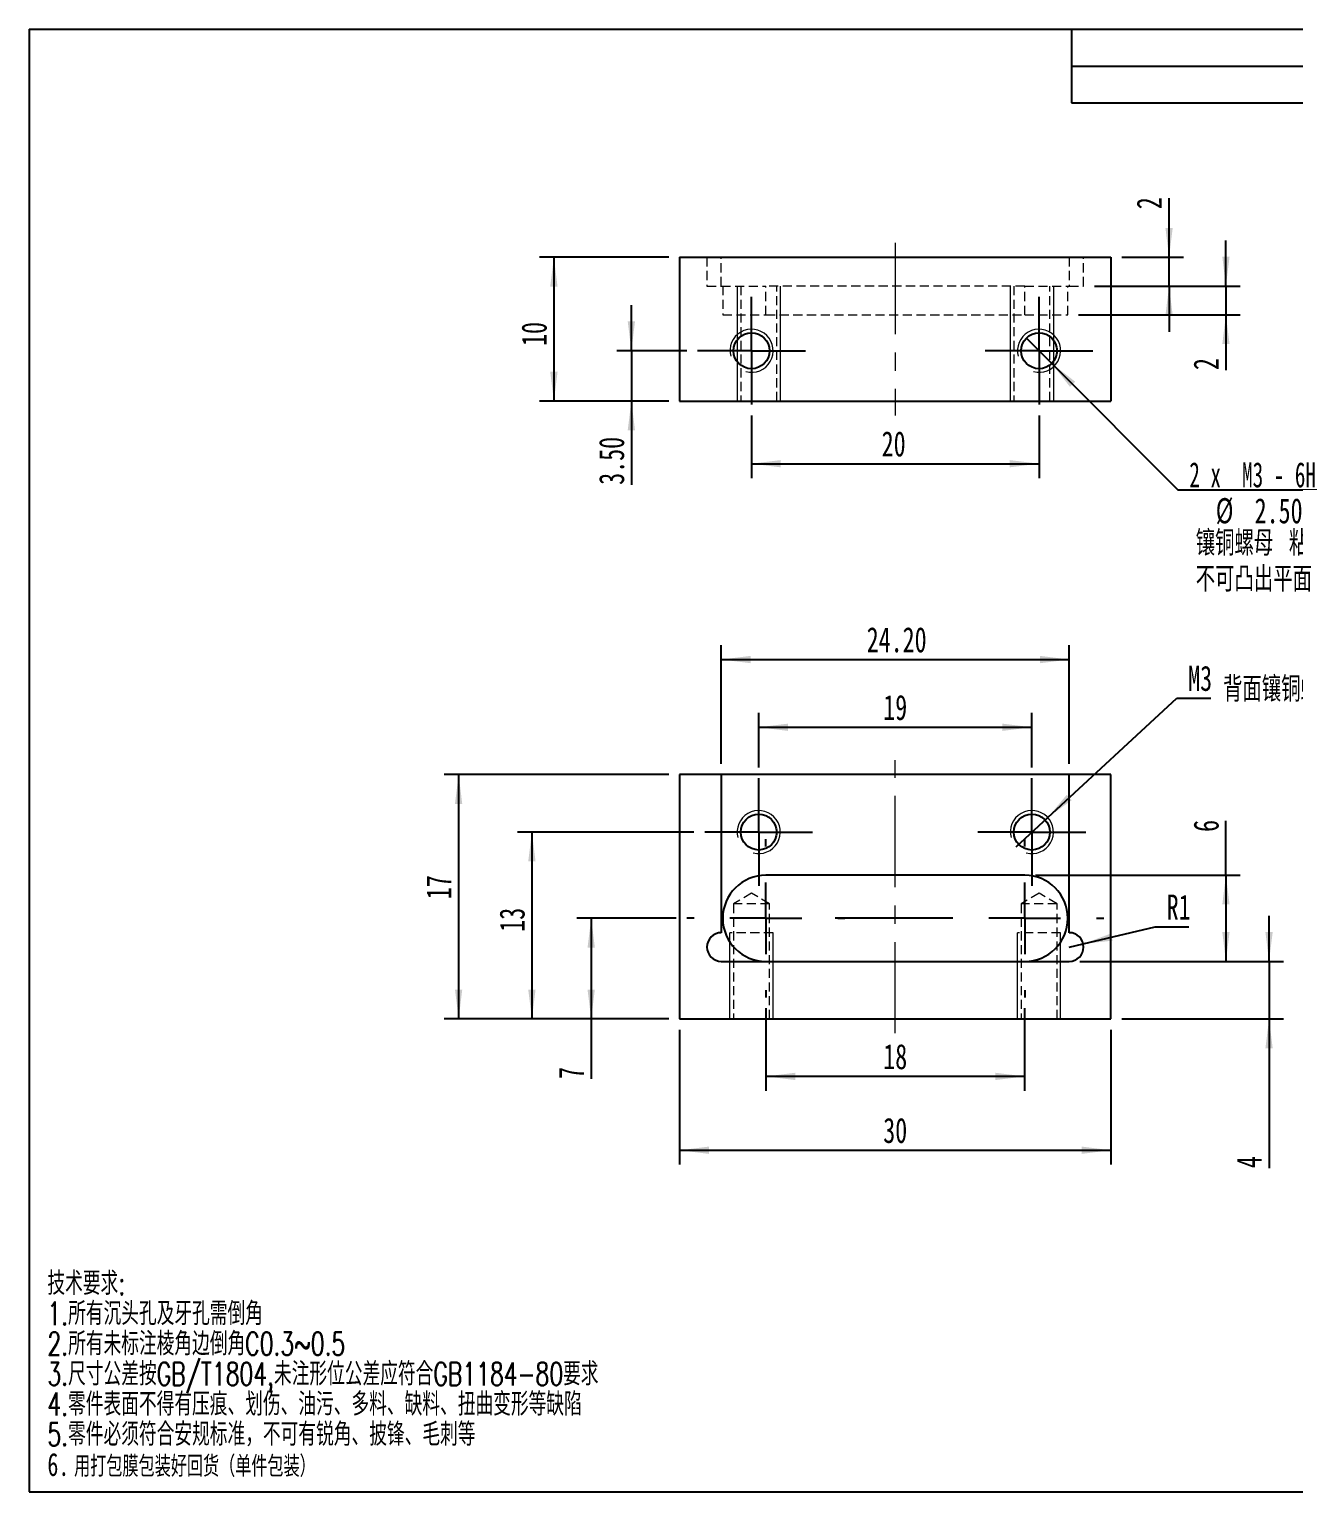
# Model space of a CAD drawing. Header units: millimetres. Extents: x 2 to 292, y 3 to 207.
# Drawn here: x 2.2 to 178.1, y 3.1 to 206.6 of the extents above; entities that cross this region are included whole.
import ezdxf

# ---------------------------------------------------------------- set-up
doc = ezdxf.new("R2010")
doc.units = ezdxf.units.MM
doc.linetypes.add('CENTERX2', pattern=[20.32, 12.7, -2.54, 2.54, -2.54])
doc.linetypes.add('HIDDEN', pattern=[1.905, 1.27, -0.635])
doc.layers.add('图层7', color=7, linetype='Continuous')
doc.layers.add('图框', color=7, linetype='Continuous')
doc.layers.add('粗实线', color=7, linetype='Continuous', lineweight=25)
doc.styles.add('SLDTEXTSTYLE0', font='TXT', dxfattribs={"width": 0.7, "bigfont": 'bigfont'})
doc.styles.add('SLDTEXTSTYLE10', font='TXT', dxfattribs={"width": 0.616667})
doc.styles.add('SLDTEXTSTYLE2', font='TXT', dxfattribs={"width": 0.7})
doc.dimstyles.new('SLDDIMSTYLE0', dxfattribs={"dimtxt": 3.5, "dimasz": 4.08, "dimexe": 0, "dimexo": 0.0625, "dimgap": 0.875, "dimtad": 2, "dimlfac": 0.5, "dimrnd": 1e-09, "dimzin": 12, "dimdsep": 46, "dimtxsty": 'SLDTEXTSTYLE2', "dimsah": 1, "dimcen": 0.09, "dimadec": 0, "dimazin": 3, "dimtfac": 1, "dimtofl": 0, "dimtmove": 0, "dimatfit": 3, "dimfxl": 0, "dimfrac": 2, "dimtolj": 1, "dimtzin": 12, "dimarcsym": 0})
doc.dimstyles.new('SLDDIMSTYLE1', dxfattribs={"dimtxt": 3.5, "dimasz": 4.08, "dimexe": 0, "dimexo": 0.0625, "dimgap": 0.875, "dimtad": 2, "dimlfac": 0.5, "dimrnd": 1e-09, "dimzin": 4, "dimdsep": 46, "dimtxsty": 'SLDTEXTSTYLE2', "dimsah": 1, "dimcen": 0.09, "dimadec": 0, "dimazin": 1, "dimtfac": 1, "dimtmove": 0, "dimatfit": 0, "dimfxl": 0, "dimfrac": 2, "dimtolj": 1, "dimtzin": 12, "dimarcsym": 0})
doc.dimstyles.new('SLDDIMSTYLE2', dxfattribs={"dimtxt": 3.5, "dimasz": 4.08, "dimexe": 0, "dimexo": 0.0625, "dimgap": 0.875, "dimtad": 2, "dimlfac": 0.5, "dimrnd": 1e-09, "dimzin": 12, "dimdsep": 46, "dimtxsty": 'SLDTEXTSTYLE2', "dimsah": 1, "dimcen": 0.09, "dimadec": 0, "dimazin": 3, "dimtfac": 1, "dimtmove": 0, "dimatfit": 0, "dimfxl": 0, "dimfrac": 2, "dimtolj": 1, "dimtzin": 12, "dimarcsym": 0})
doc.dimstyles.new('SLDDIMSTYLE3', dxfattribs={"dimtxt": 3.5, "dimasz": 4.08, "dimexe": 0, "dimexo": 0.0625, "dimgap": 0.875, "dimtad": 0, "dimtih": 1, "dimtoh": 1, "dimdec": 6, "dimlfac": 0.5, "dimrnd": 1e-09, "dimzin": 12, "dimdsep": 46, "dimtxsty": 'SLDTEXTSTYLE2', "dimblk1": 'NONE', "dimsah": 1, "dimcen": 0, "dimadec": 0, "dimazin": 3, "dimtfac": 1, "dimtmove": 0, "dimatfit": 3, "dimldrblk": 'NONE', "dimfxl": 0, "dimfrac": 2, "dimtolj": 1, "dimtzin": 12, "dimarcsym": 0})
doc.dimstyles.new('SLDDIMSTYLE4', dxfattribs={"dimtxt": 3.5, "dimasz": 4.08, "dimexe": 0, "dimexo": 0.0625, "dimgap": 0.875, "dimtad": 2, "dimlfac": 0.5, "dimrnd": 1e-09, "dimzin": 4, "dimdsep": 46, "dimtxsty": 'SLDTEXTSTYLE2', "dimsah": 1, "dimcen": 0.09, "dimadec": 0, "dimazin": 1, "dimtfac": 1, "dimtofl": 0, "dimtmove": 0, "dimatfit": 3, "dimfxl": 0, "dimfrac": 2, "dimtolj": 1, "dimtzin": 12, "dimarcsym": 0})
doc.dimstyles.new('SLDDIMSTYLE5', dxfattribs={"dimtxt": 3.5, "dimasz": 4.08, "dimexe": 0, "dimexo": 0.0625, "dimgap": 0.875, "dimtad": 0, "dimtih": 1, "dimtoh": 1, "dimlfac": 0.5, "dimrnd": 1e-09, "dimzin": 12, "dimdsep": 46, "dimtxsty": 'SLDTEXTSTYLE2', "dimsah": 1, "dimcen": 0, "dimadec": 0, "dimazin": 3, "dimtfac": 1, "dimtofl": 0, "dimtmove": 0, "dimatfit": 3, "dimfxl": 0, "dimfrac": 2, "dimtolj": 1, "dimtzin": 12, "dimarcsym": 0})
doc.dimstyles.new('SLDDIMSTYLE6', dxfattribs={"dimtxt": 3.5, "dimasz": 4.08, "dimexe": 0, "dimexo": 0.0625, "dimgap": 0.875, "dimtad": 0, "dimtih": 1, "dimtoh": 1, "dimlfac": 0.5, "dimrnd": 1e-09, "dimzin": 12, "dimdsep": 46, "dimtxsty": 'SLDTEXTSTYLE2', "dimblk1": 'NONE', "dimsah": 1, "dimcen": 0, "dimadec": 0, "dimazin": 3, "dimtfac": 1, "dimtmove": 0, "dimatfit": 3, "dimldrblk": 'NONE', "dimfxl": 0, "dimfrac": 2, "dimtolj": 1, "dimtzin": 12, "dimarcsym": 0})

# ---------------------------------------------------------------- blocks, each defined once
blk = doc.blocks.new('SW_NOTE_0')
at = {"layer": '图框', "color": 0, "char_height": 3.5, "attachment_point": 1, "style": 'SLDTEXTSTYLE0'}
for s, insert in [('镶铜\\M+19786\\M+195EA \\M+19453胶\\M+19573\\M+189C2\\M+18A8A\\M+1978E', (0, 4.51)), ('\\M+19573\\M+189C2\\M+193CA\\M+18F6F\\M+195BD\\M+196CA', (0, -0.49))]:
    blk.add_mtext(s, dxfattribs=dict(at, insert=insert))
blk = doc.blocks.new('SW_NOTE_4')
at = {"layer": '图层7', "color": 0, "attachment_point": 1}
for s, insert, char_height, style in [('\\M+18B5A术\\M+19776\\M+18B81:', (0, 4.13), 3.2, 'SLDTEXTSTYLE0'), ('1.\\M+18F8A\\M+1974C沉头\\M+18D45\\M+18B79\\M+189E5\\M+18D45\\M+18EF9\\M+1937C\\M+18A70', (0, -0.07), 3.2, 'SLDTEXTSTYLE0'), ('2.\\M+18F8A\\M+1974C\\M+196A2标\\M+1928D棱\\M+18A70边\\M+1937C\\M+18A70C0.3~0.5', (0, -4.27), 3.2, 'SLDTEXTSTYLE0'), ('3.\\M+18EDA\\M+190A1\\M+18CF6\\M+18DB7\\M+188C2GB/T1804,\\M+196A2\\M+1928D\\M+18C60\\M+188CA\\M+18CF6\\M+18DB7应\\M+19584\\M+18D87GB1184-80\\M+19776\\M+18B81', (0, -8.47), 3.2, 'SLDTEXTSTYLE0'), ('4.\\M+197EB\\M+18C8F\\M+1955C\\M+196CA\\M+19573\\M+193BE\\M+1974C压\\M+18DAD\\M+18141划伤\\M+18141\\M+196FB污\\M+18141\\M+191BD\\M+197BF\\M+18141\\M+1E39E\\M+197BF\\M+18141扭\\M+18BC8变\\M+18C60\\M+19399\\M+1E39E\\M+1E89C', (0, -12.67), 3.2, 'SLDTEXTSTYLE0'), ('5.\\M+197EB\\M+18C8F\\M+1954B须\\M+19584\\M+18D87\\M+188C0规标\\M+18F79\\M+18143\\M+19573\\M+189C2\\M+1974C锐\\M+18A70\\M+18141\\M+194E2锋\\M+18141\\M+196D1\\M+18E68\\M+19399', (0, -16.87), 3.2, 'SLDTEXTSTYLE0'), ('6.', (0, -21.07), 3.2, 'SLDTEXTSTYLE2'), ('\\M+19770\\M+191C5\\M+195EF\\M+1968C\\M+195EF\\M+19195\\M+18D44\\M+189F1货\\M+18169单\\M+18C8F\\M+195EF\\M+19195\\M+1816A', (3.72, -21.47), 2.91042, 'SLDTEXTSTYLE0')]:
    blk.add_mtext(s, dxfattribs=dict(at, insert=insert, char_height=char_height, style=style))
blk = doc.blocks.new('_D')
at = {"layer": '图框', "color": 5}
for p, q in [((102.68, 152.84), (102.68, 144.13)), ((142.68, 152.84), (142.68, 144.13)), ((102.68, 146.13), (142.68, 146.13))]:
    blk.add_line(p, q, dxfattribs=at)
for points in [[(102.68, 146.13), (106.76, 145.62), (106.76, 146.63)], [(142.68, 146.13), (138.6, 146.63), (138.6, 145.62)]]:
    blk.add_solid(points, dxfattribs=at)
at = {"layer": '图框', "color": 5, "insert": (120.79, 150.64), "char_height": 3.5, "attachment_point": 1, "style": 'SLDTEXTSTYLE2'}
blk.add_mtext('20', dxfattribs=at)
blk = doc.blocks.new('_D_1')
at = {"layer": '图框', "color": 5}
for p, q in [((91.18, 174.84), (73.19, 174.84)), ((75.19, 174.84), (75.19, 154.84)), ((91.18, 154.84), (73.19, 154.84))]:
    blk.add_line(p, q, dxfattribs=at)
for points in [[(75.19, 174.84), (74.68, 170.76), (75.7, 170.76)], [(75.19, 154.84), (75.7, 158.92), (74.68, 158.92)]]:
    blk.add_solid(points, dxfattribs=at)
at = {"layer": '图框', "color": 5, "insert": (70.68, 162.51), "char_height": 3.5, "attachment_point": 1, "rotation": 90, "style": 'SLDTEXTSTYLE2'}
blk.add_mtext('10', dxfattribs=at)
blk = doc.blocks.new('_D_2')
at = {"layer": '图框', "color": 5}
for p, q in [((85.97, 161.84), (85.97, 168.19)), ((93.68, 161.84), (83.97, 161.84)), ((85.97, 161.84), (85.97, 154.84)), ((91.18, 154.84), (83.97, 154.84)), ((85.97, 154.84), (85.97, 143.19))]:
    blk.add_line(p, q, dxfattribs=at)
for points in [[(85.97, 161.84), (86.48, 165.92), (85.46, 165.92)], [(85.97, 154.84), (85.46, 150.76), (86.48, 150.76)]]:
    blk.add_solid(points, dxfattribs=at)
at = {"layer": '图框', "color": 5, "insert": (81.46, 143.19), "char_height": 3.5, "attachment_point": 1, "rotation": 90, "style": 'SLDTEXTSTYLE2'}
blk.add_mtext('3.50', dxfattribs=at)
blk = doc.blocks.new('_D_3')
at = {"layer": '图框', "color": 5}
for p, q in [((160.77, 174.84), (160.77, 183.06)), ((154.18, 174.84), (162.77, 174.84)), ((160.77, 170.84), (160.77, 174.84)), ((150.38, 170.84), (162.77, 170.84)), ((160.77, 170.84), (160.77, 164.49))]:
    blk.add_line(p, q, dxfattribs=at)
for points in [[(160.77, 174.84), (161.28, 178.92), (160.27, 178.92)], [(160.77, 170.84), (160.27, 166.76), (161.28, 166.76)]]:
    blk.add_solid(points, dxfattribs=at)
at = {"layer": '图框', "color": 5, "insert": (156.26, 181.53), "char_height": 3.5, "attachment_point": 1, "rotation": 90, "style": 'SLDTEXTSTYLE2'}
blk.add_mtext('2', dxfattribs=at)
blk = doc.blocks.new('_D_4')
at = {"layer": '图框', "color": 5}
for p, q in [((168.68, 170.84), (168.68, 177.19)), ((150.38, 170.84), (170.68, 170.84)), ((168.68, 170.84), (168.68, 166.84)), ((148.18, 166.84), (170.68, 166.84)), ((168.68, 166.84), (168.68, 159.16))]:
    blk.add_line(p, q, dxfattribs=at)
for points in [[(168.68, 170.84), (169.19, 174.92), (168.18, 174.92)], [(168.68, 166.84), (168.18, 162.76), (169.19, 162.76)]]:
    blk.add_solid(points, dxfattribs=at)
at = {"layer": '图框', "color": 5, "insert": (164.17, 159.16), "char_height": 3.5, "attachment_point": 1, "rotation": 90, "style": 'SLDTEXTSTYLE2'}
blk.add_mtext('2', dxfattribs=at)
blk = doc.blocks.new('SW_SYMBOL_HOLE_DEPTH')
at = {"layer": '图框', "color": 0}
for p, q in [((0, 875), (800, 875)), ((100, 555), (400, 75)), ((400, 875), (400, 75)), ((700, 555), (400, 75))]:
    blk.add_line(p, q, dxfattribs=at)
blk = doc.blocks.new('_D_5')
at = {"layer": '图框', "color": 5}
for p, q in [((140.92, 163.61), (144.45, 160.07)), ((144.45, 160.07), (162, 142.51)), ((162, 142.51), (191.2, 142.51))]:
    blk.add_line(p, q, dxfattribs=at)
blk.add_solid([(144.45, 160.07), (146.98, 156.83), (147.7, 157.55)], dxfattribs=at)
at = {"layer": '图框', "color": 5, "xscale": 0.004511737089201878, "yscale": 0.004511737089201878, "zscale": 0.004511737089201878}
for p in [(184.24, 142.35), (180.57, 137.34)]:
    blk.add_blockref('SW_SYMBOL_HOLE_DEPTH', p, dxfattribs=at)
at = {"layer": '图框', "color": 5, "char_height": 3.5, "attachment_point": 1}
for s, insert, style in [('2 x  M3 - 6H', (163.59, 146.34), 'SLDTEXTSTYLE10'), ('6', (189.45, 146.34), 'SLDTEXTSTYLE2'), ('%%c', (167.26, 141.34), 'SLDTEXTSTYLE2'), ('2.50', (172.68, 141.33), 'SLDTEXTSTYLE2'), ('8', (185.78, 141.33), 'SLDTEXTSTYLE2')]:
    blk.add_mtext(s, dxfattribs=dict(at, insert=insert, style=style))
blk = doc.blocks.new('_NONE')
blk = doc.blocks.new('SW_CENTERMARKSYMBOL_0')
at = {"layer": '图框', "color": 0}
for p, q in [((0, 5), (0, 7.5)), ((0, 0), (0, 5)), ((-5, 0), (-7.5, 0)), ((0, 0), (-5, 0)), ((0, 0), (0, -5)), ((0, 0), (5, 0)), ((5, 0), (7.5, 0)), ((0, -5), (0, -7.5))]:
    blk.add_line(p, q, dxfattribs=at)
blk = doc.blocks.new('SW_CENTERMARKSYMBOL_1')
at = {"layer": '图框', "color": 0}
for p, q in [((0, 5), (0, 7.5)), ((0, 0), (0, 5)), ((-5, 0), (-7.5, 0)), ((0, 0), (-5, 0)), ((0, 0), (0, -5)), ((0, 0), (5, 0)), ((5, 0), (7.5, 0)), ((0, -5), (0, -7.5))]:
    blk.add_line(p, q, dxfattribs=at)
blk = doc.blocks.new('_D_6')
at = {"layer": '图框', "color": 5}
for p, q in [((92.68, 67.38), (92.68, 48.61)), ((152.68, 67.38), (152.68, 48.61)), ((92.68, 50.61), (152.68, 50.61))]:
    blk.add_line(p, q, dxfattribs=at)
for points in [[(92.68, 50.61), (96.76, 50.1), (96.76, 51.12)], [(152.68, 50.61), (148.6, 51.12), (148.6, 50.1)]]:
    blk.add_solid(points, dxfattribs=at)
at = {"layer": '图框', "color": 5, "insert": (121.01, 55.12), "char_height": 3.5, "attachment_point": 1, "style": 'SLDTEXTSTYLE2'}
blk.add_mtext('30', dxfattribs=at)
blk = doc.blocks.new('_D_7')
at = {"layer": '图框', "color": 5}
for p, q in [((91.18, 102.88), (59.94, 102.88)), ((61.94, 102.88), (61.94, 68.88)), ((91.18, 68.88), (59.94, 68.88))]:
    blk.add_line(p, q, dxfattribs=at)
for points in [[(61.94, 102.88), (61.43, 98.8), (62.44, 98.8)], [(61.94, 68.88), (62.44, 72.96), (61.43, 72.96)]]:
    blk.add_solid(points, dxfattribs=at)
at = {"layer": '图框', "color": 5, "insert": (57.43, 85.54), "char_height": 3.5, "attachment_point": 1, "rotation": 90, "style": 'SLDTEXTSTYLE2'}
blk.add_mtext('17', dxfattribs=at)
blk = doc.blocks.new('_D_8')
at = {"layer": '图框', "color": 5}
for p, q in [((92.18, 82.88), (78.38, 82.88)), ((80.38, 82.88), (80.38, 68.88)), ((91.18, 68.88), (78.38, 68.88)), ((80.38, 68.88), (80.38, 60.53))]:
    blk.add_line(p, q, dxfattribs=at)
for points in [[(80.38, 82.88), (79.87, 78.8), (80.89, 78.8)], [(80.38, 68.88), (80.89, 72.96), (79.87, 72.96)]]:
    blk.add_solid(points, dxfattribs=at)
at = {"layer": '图框', "color": 5, "insert": (75.87, 60.53), "char_height": 3.5, "attachment_point": 1, "rotation": 90, "style": 'SLDTEXTSTYLE2'}
blk.add_mtext('7', dxfattribs=at)
blk = doc.blocks.new('_D_9')
at = {"layer": '图框', "color": 5}
for p, q in [((94.68, 94.88), (70.13, 94.88)), ((72.13, 94.88), (72.13, 68.88)), ((91.18, 68.88), (70.13, 68.88))]:
    blk.add_line(p, q, dxfattribs=at)
for points in [[(72.13, 94.88), (71.62, 90.8), (72.64, 90.8)], [(72.13, 68.88), (72.64, 72.96), (71.62, 72.96)]]:
    blk.add_solid(points, dxfattribs=at)
at = {"layer": '图框', "color": 5, "insert": (67.62, 81.01), "char_height": 3.5, "attachment_point": 1, "rotation": 90, "style": 'SLDTEXTSTYLE2'}
blk.add_mtext('13', dxfattribs=at)
blk = doc.blocks.new('_D_10')
at = {"layer": '图框', "color": 5}
for p, q in [((98.48, 104.38), (98.48, 120.88)), ((146.88, 104.38), (146.88, 120.88)), ((98.48, 118.88), (146.88, 118.88))]:
    blk.add_line(p, q, dxfattribs=at)
for points in [[(98.48, 118.88), (102.56, 118.37), (102.56, 119.39)], [(146.88, 118.88), (142.8, 119.39), (142.8, 118.37)]]:
    blk.add_solid(points, dxfattribs=at)
at = {"layer": '图框', "color": 5, "insert": (118.71, 123.39), "char_height": 3.5, "attachment_point": 1, "style": 'SLDTEXTSTYLE2'}
blk.add_mtext('24.20', dxfattribs=at)
blk = doc.blocks.new('_D_11')
at = {"layer": '图框', "color": 5}
for p, q in [((103.68, 103.88), (103.68, 111.46)), ((141.68, 103.88), (141.68, 111.46)), ((103.68, 109.46), (141.68, 109.46))]:
    blk.add_line(p, q, dxfattribs=at)
for points in [[(103.68, 109.46), (107.76, 108.95), (107.76, 109.96)], [(141.68, 109.46), (137.6, 109.96), (137.6, 108.95)]]:
    blk.add_solid(points, dxfattribs=at)
at = {"layer": '图框', "color": 5, "insert": (121.01, 113.97), "char_height": 3.5, "attachment_point": 1, "style": 'SLDTEXTSTYLE2'}
blk.add_mtext('19', dxfattribs=at)
blk = doc.blocks.new('_D_12')
at = {"layer": '图框', "color": 5}
for p, q in [((168.68, 88.88), (168.68, 96.43)), ((142.18, 88.88), (170.68, 88.88)), ((168.68, 88.88), (168.68, 76.88)), ((148.38, 76.88), (170.68, 76.88))]:
    blk.add_line(p, q, dxfattribs=at)
for points in [[(168.68, 88.88), (168.18, 84.8), (169.19, 84.8)], [(168.68, 76.88), (169.19, 80.96), (168.18, 80.96)]]:
    blk.add_solid(points, dxfattribs=at)
at = {"layer": '图框', "color": 5, "insert": (164.17, 94.9), "char_height": 3.5, "attachment_point": 1, "rotation": 90, "style": 'SLDTEXTSTYLE2'}
blk.add_mtext('6', dxfattribs=at)
blk = doc.blocks.new('_D_13')
at = {"layer": '图框', "color": 5}
for p, q in [((174.68, 76.88), (174.68, 83.23)), ((148.38, 76.88), (176.68, 76.88)), ((174.68, 76.88), (174.68, 68.88)), ((154.18, 68.88), (176.68, 68.88)), ((174.68, 68.88), (174.68, 48.11))]:
    blk.add_line(p, q, dxfattribs=at)
for points in [[(174.68, 76.88), (175.19, 80.96), (174.18, 80.96)], [(174.68, 68.88), (174.18, 64.8), (175.19, 64.8)]]:
    blk.add_solid(points, dxfattribs=at)
at = {"layer": '图框', "color": 5, "insert": (170.17, 48.11), "char_height": 3.5, "attachment_point": 1, "rotation": 90, "style": 'SLDTEXTSTYLE2'}
blk.add_mtext('4', dxfattribs=at)
blk = doc.blocks.new('_D_14')
at = {"layer": '图框', "color": 5}
for p, q in [((148.83, 79.33), (158.85, 81.67)), ((158.85, 81.67), (163.51, 81.67)), ((146.88, 78.88), (148.83, 79.33))]:
    blk.add_line(p, q, dxfattribs=at)
blk.add_solid([(148.83, 79.33), (152.92, 79.77), (152.69, 80.76)], dxfattribs=at)
at = {"layer": '图框', "color": 5, "insert": (160.44, 86.19), "char_height": 3.5, "attachment_point": 1, "style": 'SLDTEXTSTYLE2'}
blk.add_mtext('R1', dxfattribs=at)
blk = doc.blocks.new('_D_15')
at = {"layer": '图框', "color": 5}
for p, q in [((104.68, 70.38), (104.68, 58.88)), ((140.68, 70.38), (140.68, 58.88)), ((140.68, 60.88), (104.68, 60.88))]:
    blk.add_line(p, q, dxfattribs=at)
for points in [[(104.68, 60.88), (108.76, 60.37), (108.76, 61.39)], [(140.68, 60.88), (136.6, 61.39), (136.6, 60.37)]]:
    blk.add_solid(points, dxfattribs=at)
at = {"layer": '图框', "color": 5, "insert": (121.01, 65.39), "char_height": 3.5, "attachment_point": 1, "style": 'SLDTEXTSTYLE2'}
blk.add_mtext('18', dxfattribs=at)
blk = doc.blocks.new('_D_16')
at = {"layer": '图框', "color": 5}
for p, q in [((143.89, 96.91), (161.85, 113.51)), ((161.85, 113.51), (166.6, 113.51)), ((139.48, 92.84), (143.89, 96.91))]:
    blk.add_line(p, q, dxfattribs=at)
blk.add_solid([(143.89, 96.91), (147.23, 99.31), (146.54, 100.06)], dxfattribs=at)
at = {"layer": '图框', "color": 5, "insert": (163.43, 118.02), "char_height": 3.5, "attachment_point": 1, "style": 'SLDTEXTSTYLE2'}
blk.add_mtext('M3', dxfattribs=at)
blk = doc.blocks.new('SW_CENTERMARKSYMBOL_2')
at = {"layer": '图框', "color": 0}
for p, q in [((0, 5), (0, 7.5)), ((0, 0), (0, 5)), ((-5, 0), (-7.5, 0)), ((0, 0), (-5, 0)), ((0, 0), (0, -5)), ((0, 0), (5, 0)), ((5, 0), (7.5, 0)), ((0, -5), (0, -7.5))]:
    blk.add_line(p, q, dxfattribs=at)
blk = doc.blocks.new('SW_CENTERMARKSYMBOL_3')
at = {"layer": '图框', "color": 0}
for p, q in [((0, 5), (0, 7.5)), ((0, 0), (0, 5)), ((-5, 0), (-7.5, 0)), ((0, 0), (-5, 0)), ((0, 0), (0, -5)), ((0, 0), (5, 0)), ((5, 0), (7.5, 0)), ((0, -5), (0, -7.5))]:
    blk.add_line(p, q, dxfattribs=at)
blk = doc.blocks.new('SW_CENTERMARKSYMBOL_4')
at = {"layer": '图框', "color": 0}
for p, q in [((0, 10), (0, 11)), ((0, 0), (0, 5)), ((-10, 0), (-11, 0)), ((0, 0), (-5, 0)), ((0, 0), (0, -5)), ((0, 0), (5, 0)), ((10, 0), (11, 0)), ((0, -10), (0, -11))]:
    blk.add_line(p, q, dxfattribs=at)
blk = doc.blocks.new('SW_CENTERMARKSYMBOL_5')
at = {"layer": '图框', "color": 0}
for p, q in [((0, 10), (0, 11)), ((0, 0), (0, 5)), ((-10, 0), (-26.35, 0)), ((0, 0), (-5, 0)), ((0, 0), (0, -5)), ((0, 0), (5, 0)), ((10, 0), (11, 0)), ((0, -10), (0, -11))]:
    blk.add_line(p, q, dxfattribs=at)

msp = doc.modelspace()

# ---------------------------------------------------------------- linework, layer by layer
at = {"color": 7, "linetype": 'Continuous', "lineweight": 25}
for p, q in [((92.6843259, 174.8417487), (92.6843259, 154.8417487)), ((92.6843259, 174.8417487), (152.6843259, 174.8417487)), ((152.6843259, 174.8417487), (152.6843259, 154.8417487)), ((92.6843259, 154.8417487), (152.6843259, 154.8417487)), ((92.6843259, 102.8775904), (92.6843259, 68.8775904)), ((98.4843259, 102.8775904), (92.6843259, 102.8775904)), ((98.4843259, 102.8775904), (98.4843259, 80.8775904)), ((146.8843259, 102.8775904), (98.4843259, 102.8775904)), ((152.6843259, 102.8775904), (146.8843259, 102.8775904)), ((146.8843259, 80.8775904), (146.8843259, 102.8775904)), ((152.6843259, 68.8775904), (152.6843259, 102.8775904)), ((140.6843259, 88.8775904), (104.6843259, 88.8775904)), ((98.4843259, 76.8775904), (146.8843259, 76.8775904)), ((92.6843259, 68.8775904), (152.6843259, 68.8775904))]:
    msp.add_line(p, q, dxfattribs=at)
at = {"color": 7, "linetype": 'HIDDEN', "lineweight": 18}
for p, q in [((96.4843259, 174.8417487), (96.4843259, 170.8417487)), ((98.4843259, 170.8417487), (98.4843259, 174.8417487)), ((146.8843259, 174.8417487), (146.8843259, 170.8417487)), ((148.8843259, 170.8417487), (148.8843259, 174.8417487)), ((96.4843259, 170.8417487), (98.4843259, 170.8417487)), ((98.4843259, 170.8417487), (104.6843259, 170.8417487)), ((98.6843259, 170.8417487), (98.6843259, 166.8417487)), ((101.1843259, 170.8417487), (101.1843259, 154.8417487)), ((104.6843259, 166.8417487), (104.6843259, 170.8417487)), ((140.6843259, 170.8417487), (104.6843259, 170.8417487)), ((106.1843259, 154.8417487), (106.1843259, 170.8417487)), ((139.1843259, 170.8417487), (139.1843259, 154.8417487)), ((140.6843259, 170.8417487), (146.8843259, 170.8417487)), ((140.6843259, 166.8417487), (140.6843259, 170.8417487)), ((144.1843259, 154.8417487), (144.1843259, 170.8417487)), ((146.6843259, 166.8417487), (146.6843259, 170.8417487)), ((146.8843259, 170.8417487), (148.8843259, 170.8417487)), ((98.6843259, 166.8417487), (104.6843259, 166.8417487)), ((104.6843259, 166.8417487), (140.6843259, 166.8417487)), ((140.6843259, 166.8417487), (146.6843259, 166.8417487)), ((102.6843259, 86.3797419), (100.1843259, 84.8775904)), ((105.1843259, 84.8775904), (102.6843259, 86.3797419)), ((142.6843259, 86.3797419), (140.1843259, 84.8775904)), ((145.1843259, 84.8775904), (142.6843259, 86.3797419)), ((105.1843259, 84.8775904), (100.1843259, 84.8775904)), ((100.1843259, 84.8775904), (100.1843259, 68.8775904)), ((105.1843259, 68.8775904), (105.1843259, 84.8775904)), ((145.1843259, 84.8775904), (140.1843259, 84.8775904)), ((140.1843259, 84.8775904), (140.1843259, 68.8775904)), ((145.1843259, 68.8775904), (145.1843259, 84.8775904)), ((105.6843259, 80.8775904), (99.6843259, 80.8775904)), ((145.6843259, 80.8775904), (139.6843259, 80.8775904))]:
    msp.add_line(p, q, dxfattribs=at)
at = {"color": 7, "linetype": 'Continuous', "lineweight": 18}
for p, q in [((100.6843259, 170.8417487), (100.6843259, 154.8417487)), ((106.6843259, 170.8417487), (106.6843259, 154.8417487)), ((138.6843259, 170.8417487), (138.6843259, 154.8417487)), ((144.6843259, 170.8417487), (144.6843259, 154.8417487)), ((99.6843259, 68.8775904), (99.6843259, 80.8775904)), ((105.6843259, 68.8775904), (105.6843259, 80.8775904)), ((139.6843259, 68.8775904), (139.6843259, 80.8775904)), ((145.6843259, 68.8775904), (145.6843259, 80.8775904))]:
    msp.add_line(p, q, dxfattribs=at)
at = {"color": 7, "linetype": 'Continuous', "lineweight": 25}
for centre in [(102.6843259, 161.8417487), (142.6843259, 161.8417487), (103.6843259, 94.8775904), (141.6843259, 94.8775904)]:
    msp.add_circle(centre, 2.5, dxfattribs=at)
at = {"color": 7, "linetype": 'Continuous', "lineweight": 18}
for centre in [(102.6843259, 161.8417487), (142.6843259, 161.8417487), (103.6843259, 94.8775904), (141.6843259, 94.8775904)]:
    msp.add_arc(centre, 3, 255, 195, dxfattribs=at)
at = {"color": 7, "linetype": 'Continuous', "lineweight": 25}
for centre, radius, start, end in [((104.6843259, 82.8775904), 6, 90, 270), ((140.6843259, 82.8775904), 6, 270, 90), ((98.4843259, 78.8775904), 2, 90, 270), ((146.8843259, 78.8775904), 2, 270, 90)]:
    msp.add_arc(centre, radius, start, end, dxfattribs=at)
at = {"layer": '图层7', "color": 5}
for p, q in [((147.2033543, 206.5709215), (147.2033543, 196.3543354)), ((147.2033543, 201.4420828), (292.2033553, 201.4420828)), ((147.2033543, 196.3543354), (292.2033553, 196.3543354))]:
    msp.add_line(p, q, dxfattribs=at)
at = {"layer": '图框', "color": 5, "linetype": 'CENTERX2', "lineweight": 18}
for p, q in [((122.6843259, 176.8417487), (122.6843259, 152.8417487)), ((122.6843259, 66.8775904), (122.6843259, 104.8775904))]:
    msp.add_line(p, q, dxfattribs=at)
at = {"layer": '粗实线', "color": 5}
for p, q in [((2.2033534, 206.5709215), (2.2033534, 3.0959698)), ((2.2033534, 206.5709215), (292.2033553, 206.5709215)), ((2.2033534, 3.0959698), (292.2033553, 3.0959698))]:
    msp.add_line(p, q, dxfattribs=at)

# ---------------------------------------------------------------- block references
at = {"layer": '图层7', "color": 5}
msp.add_blockref('SW_NOTE_4', (4.7282081, 29.5618195), dxfattribs=at)
at = {"layer": '图框', "color": 5}
for name, p in [('SW_CENTERMARKSYMBOL_0', (102.6843259, 161.8417487)), ('SW_CENTERMARKSYMBOL_1', (142.6843259, 161.8417487)), ('SW_NOTE_0', (164.4815059, 132.3187393)), ('SW_CENTERMARKSYMBOL_3', (103.6843259, 94.8775904)), ('SW_CENTERMARKSYMBOL_2', (141.6843259, 94.8775904)), ('SW_CENTERMARKSYMBOL_4', (104.6843259, 82.8775904)), ('SW_CENTERMARKSYMBOL_5', (140.6843259, 82.8775904))]:
    msp.add_blockref(name, p, dxfattribs=at)

# ---------------------------------------------------------------- texts
at = {"layer": '图框', "color": 5, "insert": (168.2776921, 116.509715), "char_height": 3.5, "attachment_point": 1, "style": 'SLDTEXTSTYLE0'}
msp.add_mtext('\\M+19477\\M+196CA镶铜\\M+19786\\M+195EA', dxfattribs=at)

# ---------------------------------------------------------------- dimensions: what is measured, and where the dimension line sits
at = {"layer": '图框', "color": 5}
for base, p1, p2, angle, dimstyle, picture, middle in [((160.7746487, 174.8417487), (148.8843259, 170.8417487), (152.6843259, 174.8417487), 90, 'SLDDIMSTYLE2', '_D_3', (160.7746487, 182.2968503)), ((168.6843259, 166.8417487), (148.8843259, 170.8417487), (146.6843259, 166.8417487), 90, 'SLDDIMSTYLE2', '_D_4', (168.6843259, 159.9324086)), ((75.1920942, 154.8417487), (92.6843259, 174.8417487), (92.6843259, 154.8417487), 90, 'SLDDIMSTYLE0', '_D_1', (75.1920942, 164.0447683)), ((85.9689772, 154.8417487), (95.1843259, 161.8417487), (92.6843259, 154.8417487), 90, 'SLDDIMSTYLE1', '_D_2', (85.9689772, 146.2564192)), ((61.9369558, 68.8775904), (92.6843259, 102.8775904), (92.6843259, 68.8775904), 90, 'SLDDIMSTYLE0', '_D_7', (61.9369558, 87.0755221)), ((168.6843259, 76.8775904), (140.6843259, 88.8775904), (146.8843259, 76.8775904), 90, 'SLDDIMSTYLE0', '_D_12', (168.6843259, 95.6606538)), ((72.1274922, 68.8775904), (96.1843259, 94.8775904), (92.6843259, 68.8775904), 90, 'SLDDIMSTYLE0', '_D_9', (72.1274922, 82.5486879)), ((80.3776785, 68.8775904), (93.6843259, 82.8775904), (92.6843259, 68.8775904), 90, 'SLDDIMSTYLE0', '_D_8', (80.3776785, 61.2988947)), ((174.6843259, 68.8775904), (146.8843259, 76.8775904), (152.6843259, 68.8775904), 90, 'SLDDIMSTYLE2', '_D_13', (174.6843259, 48.8775904)), ((152.6843259, 50.6121398), (92.6843259, 68.8775904), (152.6843259, 68.8775904), 0, 'SLDDIMSTYLE0', '_D_6', (122.5473713, 50.6121398))]:
    dim = msp.add_linear_dim(base=base, p1=p1, p2=p2, angle=angle, dimstyle=dimstyle, dxfattribs=at)
    dim.commit()
    dim.dimension.update_dxf_attribs({"geometry": picture, "text_midpoint": middle, "dimtype": 160})
dim = msp.add_diameter_dim_2p(p1=(140.9168788, 163.6098354), p2=(144.451773, 160.073662), text='2 x  M3 - 6H {\\fGDT;x} 6\\P%%c 2.50 {\\fGDT;x} 8\\P', dimstyle='SLDDIMSTYLE3', override={"dimpost": '<>'}, dxfattribs=at)
dim.commit()
dim.dimension.update_dxf_attribs({"geometry": '_D_5', "text_midpoint": (177.3952706, 141.8301341), "dimtype": 163})
for base, p1, p2, dimstyle, picture, middle in [((142.6843259, 146.1265773), (102.6843259, 154.3417487), (142.6843259, 154.3417487), 'SLDDIMSTYLE0', '_D', (122.324727, 146.1265773)), ((146.8843259, 118.8775904), (98.4843259, 102.8775904), (146.8843259, 102.8775904), 'SLDDIMSTYLE4', '_D_10', (122.5473713, 118.8775904)), ((141.6843259, 109.4562738), (103.6843259, 102.3775904), (141.6843259, 102.3775904), 'SLDDIMSTYLE0', '_D_11', (122.5473713, 109.4562738)), ((104.6843259, 60.8775904), (140.6843259, 71.8775904), (104.6843259, 71.8775904), 'SLDDIMSTYLE0', '_D_15', (122.5473713, 60.8775904))]:
    dim = msp.add_linear_dim(base=base, p1=p1, p2=p2, dimstyle=dimstyle, dxfattribs=at)
    dim.commit()
    dim.dimension.update_dxf_attribs({"geometry": picture, "text_midpoint": middle, "dimtype": 160})
dim = msp.add_diameter_dim_2p(p1=(139.4809865, 92.8415906), p2=(143.8876654, 96.9135902), dimstyle='SLDDIMSTYLE6', dxfattribs=at)
dim.commit()
dim.dimension.update_dxf_attribs({"geometry": '_D_16', "text_midpoint": (165.0183207, 115.6737382), "dimtype": 163})
dim = msp.add_radius_dim(center=(146.8843259, 78.8775904), mpoint=(148.8318654, 79.3326615), dimstyle='SLDDIMSTYLE5', dxfattribs=at)
dim.commit()
dim.dimension.update_dxf_attribs({"geometry": '_D_14', "text_midpoint": (161.9729162, 83.8395761), "dimtype": 164})

doc.saveas('drawing.dxf')
